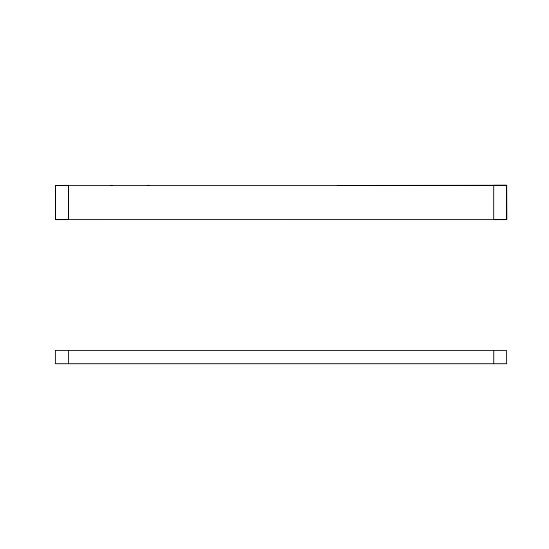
<?xml version="1.0" encoding="UTF-8"?>
<svg xmlns="http://www.w3.org/2000/svg" width="549" height="549" viewBox="0 0 549 549"><rect width="100%" height="100%" fill="white"/><g stroke="black" fill="none" stroke-linecap="round" stroke-linejoin="round"><path stroke-width="0.82" d="M68.453 363.706L68.453 350.578M493.729 363.706L493.729 350.578M493.675 219.476L506.576 219.476L506.576 185.301L493.675 185.301L493.675 219.476L506.693 219.607L55.449 219.573L55.401 185.384L55.456 219.614L68.481 219.573L68.426 185.39L55.401 185.425L506.693 185.438L506.693 219.607L506.576 185.301L337.992 185.438M506.569 219.476L506.576 185.301M68.426 185.425L68.481 219.573L55.456 219.614M66.223 219.566L66.896 219.573L57.055 219.586L66.82 219.6L66.168 219.6M57.714 219.607L57.062 219.607L58.496 219.607M501.532 219.614L505.128 219.607L504.373 219.476M495.397 219.476L495.884 219.476M111.687 185.404L110.562 185.404L112.243 185.411M147.997 185.404L149.122 185.404L147.441 185.404M493.791 185.432L506.693 185.432M59.505 219.6L60.685 219.6M63.19 219.607L64.37 219.607M498.952 219.607L495.363 219.607L496.811 219.614M503.68 219.607L504.462 219.607M55.394 350.578L55.394 363.706L506.603 363.706L506.603 350.578L55.394 350.578"/></g></svg>
